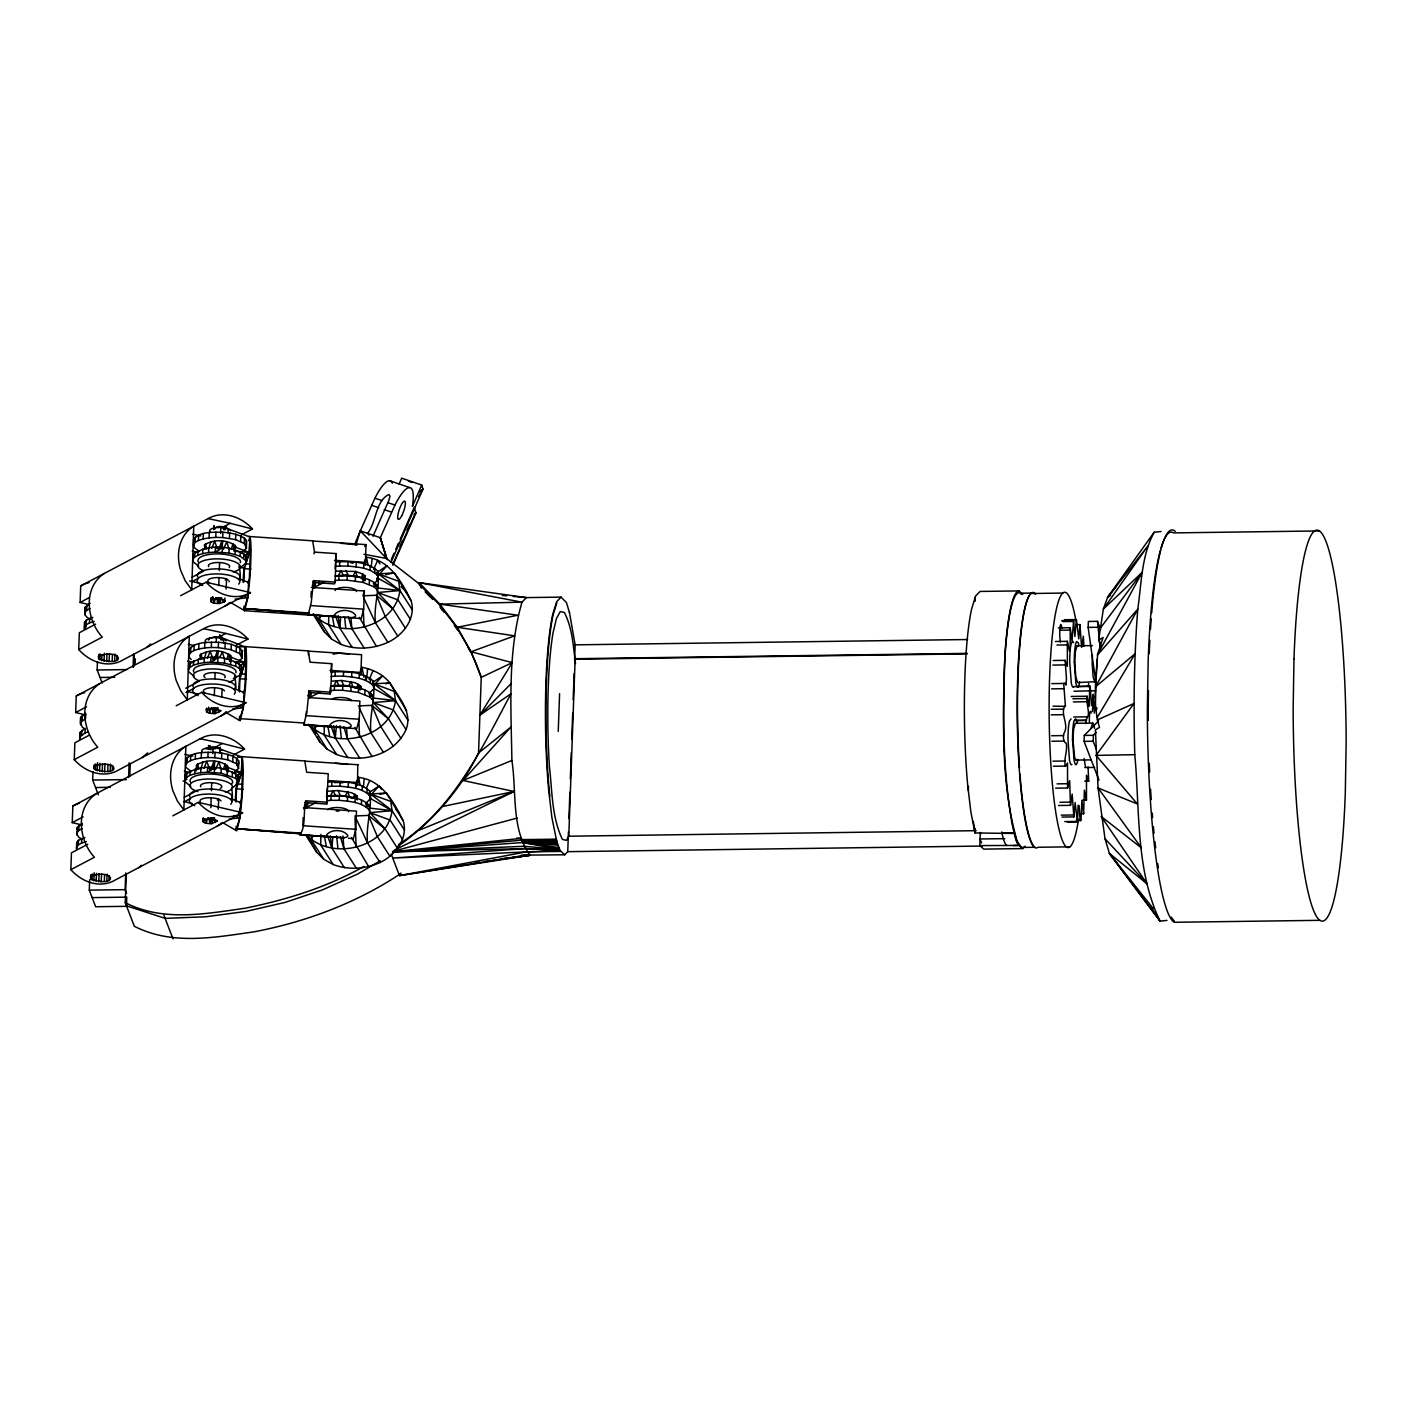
<?xml version="1.0" encoding="UTF-8"?>
<svg xmlns="http://www.w3.org/2000/svg" width="1417" height="1417" viewBox="0 0 1417 1417"><rect width="100%" height="100%" fill="white"/><g stroke="black" fill="none" stroke-linecap="round" stroke-linejoin="round"><path stroke-width="1.5" d="M213.825 525.565L213.772 529.675L214.321 526.221M1058.588 805.494L1070.508 805.334L1069.64 780.661L1067.586 787.994L1055.665 788.153M1166.988 920.395L1160.08 921.121L1109.44 853.477L1105.012 838.758L1098.086 787.994L1095.412 729.861L1099.503 727.382C1092.241 703.966 1096.244 678.477 1097.608 654.495L1103.081 637.473L1098.671 640.041L1101.027 646.187M327.929 782.078C341.94 781.476 358.749 781.086 369.731 791.093C372.618 808.275 365.568 825.473 367.534 842.938L380.022 862.492C395.325 855.319 408.397 838.545 403.278 820.974C393.837 802.075 381.952 780.058 358.607 777.384L355.968 782.91M335.794 561.929C349.804 561.327 366.613 560.955 377.613 570.945C380.482 588.126 373.45 605.325 375.416 622.789L387.886 642.344C403.207 635.17 416.279 618.397 411.16 600.826C401.702 581.944 389.834 559.91 366.489 557.235L364.718 560.919M320.897 834.418L320.738 845.01L333.208 864.565C348.334 870.251 365.391 869.135 380.022 862.492M324.263 726.478L324.139 734.945L336.626 754.499C361.459 763.993 394.705 755.013 406.024 729.578C413.002 711.901 398.177 696.827 389.834 682.87C382.944 674.244 372.706 669.373 362.026 667.318L360.255 671.02M328.726 616.395L328.602 624.862L341.09 644.416C356.216 650.102 373.256 648.986 387.886 642.344M196.148 770.901L196.414 765.198C205.022 759.122 220.361 759.335 228.066 766.686L227.34 771.875M227.8 772.407L227.871 768.103M1148.461 690.593L1148.213 703.275A196.166 26.462 89.2 0 0 1148.266 720.297M1083.881 646.241L1083.332 636.162L1081.791 646.772M1061.67 620.646L1073.59 620.487L1072.031 641.086L1070.242 627.731L1058.322 627.89M1076.282 821.063L1080.976 820.053L1081.88 800.357L1083.598 813.765L1079.63 813.819L1079.099 805.547L1078.124 805.299L1077.451 821.931L1067.515 822.055M233.663 772.655L238.587 768.421L236.409 763.71L227.712 759.778L214.888 757.688L215.03 752.356C205.359 752.533 192.482 751.134 185.786 759.53L185.786 767.235L191.419 771.716M237.064 662.607L241.988 658.356L239.827 653.644L231.13 649.73L218.289 647.64L218.448 642.291C208.76 642.486 195.9 641.086 189.205 649.464L189.205 657.187L191.189 659.525M241.528 552.506L246.452 548.273L244.291 543.561L235.594 539.629L222.752 537.557L222.912 532.207C213.223 532.402 200.364 531.003 193.668 539.381L193.668 547.104L199.283 551.567M373.362 583.645L376.904 581.183L376.993 578.171M76.731 842.477L76.589 849.35L76.731 842.477L78.449 840.316L84.914 837.482M80.078 736.167L79.99 739.249L80.131 732.376L85.162 728.356L85.002 732.943L79.972 736.964M241.563 772.495L236.373 775.931L241.563 772.495L242.059 757.121L220.326 749.115L219.724 750.425M240.943 674.758L244.769 662.447L245.46 647.073L220.344 637.154L214.622 636.8L209.415 638.447M244.326 555.889L249.427 552.347L249.923 536.972L228.208 528.966L228.066 532.969M383.422 752.427L370.953 732.872C368.898 715.426 376.09 698.156 373.149 681.028C362.15 671.038 345.341 671.41 331.33 672.012M85.799 715L75.668 712.538L76.252 695.995L203.676 628.67C218.608 620.185 237.206 626.969 247.993 639.049L235.257 645.78M176.204 705.772L201.675 692.311A42.634 34.486 62.1 0 0 245.991 702.69L118.585 769.998A42.634 34.486 62.1 0 1 74.251 759.636L74.871 742.809L89.36 735.14M82.399 825.048L72.249 822.604L72.852 806.043L200.258 738.735C215.189 730.251 233.805 737.035 244.574 749.097L233.663 754.871M88.244 604.421L80.131 602.455L80.716 585.912L208.14 518.587C223.071 510.102 241.669 516.886 252.456 528.966L241.528 534.723M172.785 815.838L198.274 802.359A42.634 34.486 62.1 0 0 242.59 812.738L115.167 880.063A42.634 34.486 62.1 0 1 70.85 869.684L71.452 852.857L87.765 844.249M180.667 595.689L206.138 582.228A42.634 34.486 62.1 0 0 250.455 592.589L123.049 659.915A42.634 34.486 62.1 0 1 78.732 649.553L79.334 632.726L95.63 624.1M80.486 722.564L80.663 717.321L85.693 713.3L85.516 718.543L80.486 722.564L82.257 727.098A25.612 8.732 2.1 0 0 85.605 729.17M82.221 839.271A25.612 8.732 2.1 0 1 78.856 837.199L77.103 834.914L77.28 827.422L82.31 823.401M84.613 622.329L84.471 629.201L84.613 622.329L86.331 620.185L92.796 617.334M90.103 619.123A25.612 8.732 2.1 0 1 86.738 617.05L84.985 614.783L85.162 607.273L90.192 603.252M81.672 734.821L81.832 730.233M82.186 720.421L82.381 715.178M76.571 847.065L78.289 844.904L78.449 840.316M77.085 832.647L78.803 830.504L78.98 825.279M84.453 626.916L86.154 624.773L86.331 620.185M84.967 612.516L86.685 610.355L86.862 605.13M78.289 844.904L81.601 843.044L81.761 838.457M86.154 624.773L89.484 622.895L89.643 618.308M98.34 794.831L92.672 780.058L92.973 771.698M127.282 906.313L95.647 906.738L89.289 890.142L89.661 879.709M102.13 682.941L97.153 669.993L97.454 661.65M128.593 777.472L129.124 762.877M126.556 893.401L125.121 889.663L125.723 872.961M133.092 667.425L133.535 654.902M400.976 873.102L397.592 875.653C354.02 903.94 304.637 922.237 253.714 931.89C213.861 937.54 171.9 945.493 134.332 926.275L125.263 902.664L126.272 874.448M129.779 776.534L130.258 763.32M133.729 666.61L134.19 653.591M126.786 897.138L126.467 905.817L165.116 918.358L205.678 916.781L245.867 911.432L284.994 902.434L322.421 889.911L357.527 874.076L380.27 860.739M135.164 663.245L135.323 658.905M194.288 676.352L188.674 671.871L188.656 664.821C202.33 653.698 227.836 655.132 241.439 666.008L241.475 673.057L239.863 675.307L233.362 678.336M190.888 786.417L185.255 781.936L185.237 774.886C198.929 763.745 224.435 765.18 238.038 776.055L238.056 783.123L233.132 787.356M198.752 566.269L193.137 561.787L193.119 554.738C206.793 543.597 232.299 545.049 245.903 555.907L245.938 562.974L241.014 567.207M185.255 781.936L185.432 777.26M193.668 547.104L193.668 539.381M188.479 669.497L190.091 667.248L190.268 662.571M189.01 654.813L190.622 652.546L190.817 647.215M185.078 779.563L186.69 777.295L186.849 772.619M185.592 764.861L187.203 762.612L187.398 757.263M192.942 559.414L194.554 557.164L194.731 552.488M193.474 544.713L195.085 542.463L195.28 537.132M190.091 667.248L193.403 665.264L193.58 660.588M190.622 652.546L193.934 650.562L194.129 645.231M186.69 777.295L190.002 775.329L190.161 770.653M187.203 762.612L190.516 760.628L190.71 755.296M194.554 557.164L197.866 555.181L198.043 550.505M195.085 542.463L198.398 540.479L198.593 535.148M193.403 665.264L198.185 663.687L198.345 659.011M193.934 650.562L198.717 649.004L198.911 643.655M190.002 775.329L194.784 773.753L194.944 769.077M190.516 760.628L195.298 759.051L195.493 753.72M197.866 555.181L202.649 553.604L202.826 548.928M198.398 540.479L203.18 538.921L203.375 533.571M198.185 663.687L204.101 662.642L204.278 657.966M198.717 649.004L204.633 647.941L204.827 642.61M194.784 773.753L200.7 772.69L200.86 768.014M195.298 759.051L201.232 758.006L201.427 752.657M202.649 553.604L208.582 552.559L208.742 547.865M203.18 538.921L209.096 537.858L209.291 532.526M204.633 647.941L211.292 647.48L211.487 642.149M201.232 758.006L207.892 757.528L208.086 752.197M209.096 537.858L215.774 537.397L215.951 532.048M214.622 659.773L214.693 657.577L212.78 658.639L210.938 657.488L210.779 662.164L204.101 662.642M211.222 769.821L211.292 767.642L209.379 768.687L207.537 767.553L207.36 772.23L200.7 772.69M219.086 549.69L219.157 547.493L217.244 548.538L215.402 547.405L215.242 552.081L208.582 552.559M214.304 695.712L214.587 687.706M214.906 678.637L215.136 672.632M216.234 641.635L216.376 637.615M210.814 807.779L211.186 797.753M211.434 790.704L211.718 782.68M212.763 753.685L212.975 747.68M218.767 585.628L219.05 577.622M219.298 570.555L219.6 562.549A10.663 3.631 2.1 0 0 208.618 566.587M220.627 533.554L220.839 527.531M217.014 657.275L217.226 651.253L214.516 659.153M213.524 769.325L213.825 761.319L211.115 769.218M221.477 547.175L221.69 541.17L219.67 547.086M223.603 643.052L223.744 639.049L222.434 639.953M220.184 753.118L220.326 749.115M241.475 673.057L239.296 668.346L235.647 666.203L224.488 663.085L224.648 658.409M225.02 648.401L225.214 643.052L218.448 642.291M238.056 783.123L235.877 778.394L221.087 773.151L221.247 768.475M221.601 758.449L221.796 753.118L215.03 752.356M245.938 562.974L245.743 560.601L240.111 556.119L228.952 553.002L229.129 548.326M229.483 538.318L229.678 532.969L222.912 532.207M230.599 664.414L230.776 659.737M231.13 649.73L231.325 644.381L225.214 643.052M227.198 774.479L227.358 769.803M227.712 759.778L227.907 754.446L221.796 753.118M235.063 554.33L235.24 549.654M235.594 539.629L235.789 534.298L229.678 532.969M235.647 666.203L235.824 661.526M236.178 651.519L236.373 646.17L231.325 644.381M232.246 776.268L232.406 771.592M232.778 761.567L232.955 756.235L227.907 754.446M240.111 556.119L240.288 551.443M240.642 541.418L240.837 536.087L235.789 534.298M239.296 668.346L239.455 663.67M239.827 653.644L240.004 648.313L236.373 646.17M235.877 778.394L236.054 773.717M236.409 763.71L236.604 758.361L232.955 756.235M243.759 558.263L243.919 553.586M244.291 543.561L244.468 538.23L240.837 536.087M239.455 691.939L239.934 678.761L245.938 659.613L244.911 688.201L243.352 693.161M236.444 785.372L236.55 782.255M236.037 802.004L236.515 788.808L242.52 769.679L241.492 798.267L239.934 803.209M243.919 581.856L244.397 568.66L250.402 549.53L249.374 578.118L247.816 583.078M241.28 670.684L241.439 666.008M241.811 655.982L241.988 650.651L240.004 648.313M241.988 658.356L241.988 650.651M237.861 780.732L238.038 776.055M238.393 766.048L238.587 760.699L236.604 758.361M245.743 560.601L245.903 555.907M246.275 545.899L246.452 540.568L244.468 538.23M238.587 768.421L238.587 760.699M246.452 548.273L246.452 540.568M306.409 711.617L306.267 715.656L359.245 719.251L359.9 701.061L309.136 697.625M308.445 655.061L308.587 651.112L361.565 654.707L360.928 672.473L330.019 670.383M303.149 817.627L302.866 825.721L355.844 829.317L356.482 811.126L303.521 807.531M311.031 597.478L311.244 591.42M309.437 698.174L310.978 692.417L310.819 696.898L319.675 692.417M306.037 808.221L307.578 802.465L307.418 806.964L316.257 802.483M313.901 588.073L315.442 582.334L315.282 586.815L324.139 582.334M318.79 584.353L318.896 581.36M225.994 712.485L240.181 720.792L243.281 707.792L245.176 690.362A37.32 3.277 -86.1 0 0 244.645 646.577L308.215 650.899L310.04 662.2L331.667 663.67L331.72 668.293L330.657 692.187L309.048 690.717L308.481 692.506L330.108 693.976L330.338 687.387M330.887 671.995L331.667 663.67M305.062 802.571L326.689 804.041L327.238 788.649M335.12 568.5L336.13 553.586L314.503 552.116L313.972 553.834M330.409 690.628L334.323 690.256L334.483 685.775C347.289 686.111 362.911 685.633 372.706 695.269L373.433 698.085L395.467 700.618L407.954 720.173M331.171 676.511L335.103 676.139L335.262 671.658M327.008 800.676L330.923 800.322L331.082 795.823C343.888 796.159 359.511 795.699 369.306 805.334L370.014 808.151L392.048 810.683L404.536 830.238M334.873 580.545L338.787 580.173L338.946 575.692C351.753 576.01 367.375 575.55 377.17 585.186L377.896 588.002L399.931 590.535L412.418 610.089M327.77 786.559L331.684 786.205L331.844 781.706M335.634 566.41L339.566 566.056L339.726 561.557M401.029 738.487L388.541 718.933L373.273 702.584L372.512 699.715L369.642 696.951L358.43 692.452L342.631 690.274L342.808 685.775M310.358 725.362C335.315 751.045 390.685 738.151 395.467 700.618L373.893 688.52L373.185 685.651C365.621 677.804 353.63 677.237 343.41 676.157L343.569 671.676M397.628 848.535L385.141 828.98L369.855 812.632L369.111 809.78C361.477 801.951 349.485 801.384 339.23 800.322L339.389 795.84M405.492 628.386L393.005 608.832L377.737 592.501L376.975 589.631L374.106 586.868L362.894 582.369L347.094 580.173L347.271 575.692M306.94 835.41C331.897 861.111 387.266 848.216 392.048 810.683L370.492 798.568L369.766 795.716C362.203 787.87 350.212 787.303 340.009 786.222L340.169 781.723M313.387 613.844C337.76 641.37 395.006 628.811 399.931 590.535L378.357 578.419L377.648 575.568C370.085 567.721 358.094 567.154 347.874 566.074L348.033 561.593M350.867 691.018L351.026 686.519M351.629 676.919L351.788 672.437M347.448 801.066L347.608 796.584M355.33 580.935L355.49 576.436M348.21 786.984L348.369 782.485M356.092 566.835L356.252 562.336M358.43 692.452L358.59 687.953M359.174 678.371L359.351 673.872M355.029 802.5L355.189 798.019M362.894 582.369L363.053 577.87M355.773 788.419L355.933 783.938M363.638 568.288L363.815 563.789M360.467 689.424L360.573 686.218L360.644 689.831M357.049 799.471L357.173 796.265L357.243 799.897M356.34 786.276L357.509 782.538L357.775 764.542M343.127 617.174L361.193 618.609L363.708 609.168L364.364 590.978L311.386 587.382M364.86 580.935L365.037 576.117L365.108 579.748M364.683 546.448L366.029 544.624L365.391 562.39L334.483 560.3M364.842 694.472L365.001 689.99M365.568 680.408L365.728 675.909M361.424 804.537L361.583 800.038M369.306 584.389L369.465 579.907M362.15 790.456L362.309 785.974M370.032 570.325L370.191 565.826M370.333 682.888L370.51 678.406M366.932 792.953L367.092 788.454M374.796 572.805L374.974 568.306M371.272 696.066L369.802 692.47L369.642 696.951L372.706 695.269L372.512 699.715M367.871 806.114L366.401 802.518L366.224 807.017L369.306 805.334L369.111 809.78M375.735 585.983L374.265 582.387L374.106 586.868L377.17 585.186L376.975 589.631M373.185 685.651L373.344 681.17L372.317 684.872M369.766 795.716L369.926 791.217L368.898 794.937M377.648 575.568L377.808 571.086L376.78 574.788M370.546 793.927L370.492 798.568L365.48 803.793M378.428 573.779L376.904 581.183M397.043 846.941C431.353 822.834 459.994 790.668 478.539 752.976L481.249 677.344L476.519 664.449L470.834 651.785L456.664 627.288L438.845 604.138L417.625 582.635L386.575 558.493L360.308 530.826L374.938 498.182A41.695 10.096 -70.9 0 1 392.314 483.144M558.245 731.455L559.591 693.639M521.314 855.159L564.728 854.788L567.739 851.67L568.447 831.868M568.925 818.672L569.864 792.262M570.342 779.067L571.281 752.657M571.76 739.461L572.698 713.052M573.177 699.856L574.133 673.447M574.593 660.251L575.143 644.841L569.404 612.25M575.497 663.51C573.23 646.311 572.468 628.138 564.356 612.463L560.3 611.577L556.456 618.485L553.073 632.726A114.972 15.516 89.2 0 0 549.442 766.792C552.258 791.058 551.656 816.989 562.425 839.449L566.481 840.334L568.784 836.207L575.125 659.206L967.156 653.875M968.342 790.651L968.502 786.346M975.126 601.269L975.268 597.088M1014.306 833.462L974.985 832.948L975.144 828.378M1024.969 846.162L1022.631 848.588L983.664 849.102L979.82 845.595L980.281 832.47L980.883 833.763M1053.008 706.162L1065.407 706.357L1063.706 683.455L1064.858 683.047L1066.009 685.12L1066.452 678.406L1065.123 660.34L1053.203 660.499M1098.937 780.076L1084.076 741.357L1084.288 735.423L1098.582 720.899M1096.067 683.756L1088.15 627.394L1088.362 621.461L1097.484 621.337L1100.602 629.485M1096.315 749.38L1093.18 741.233L1093.393 735.299L1096.262 732.394M1100.301 648.951L1097.484 621.337M1095.394 702.177L1096.085 682.941M1096.244 678.672L1096.935 659.454M80.503 724.831L80.663 717.321M84.985 614.783L85.162 607.273M77.103 834.914L77.227 831.442M94.213 768.864L93.876 766.19C118.886 757.812 122.004 778.73 94.213 768.864L94.372 764.454M90.794 878.93L90.458 876.255C115.468 867.859 118.585 888.778 90.794 878.93L90.954 874.502M98.676 658.781L98.34 656.106C123.35 647.728 126.467 668.647 98.676 658.781L98.836 654.371M95.435 770.104L95.647 763.958M99.898 660.021L100.111 653.875M92.016 880.17L92.247 874.006M97.259 770.866L97.56 762.665M101.723 660.783L101.953 654.636M93.859 880.931L94.16 872.73M99.58 771.45L99.881 763.249M104.043 661.367L104.344 653.166M96.161 881.516L96.48 873.315M102.219 771.84L102.52 763.639M106.682 661.739L106.983 653.556M98.8 881.888L99.101 873.687M107.745 771.255L107.975 764.719M104.327 881.303L104.575 874.767M112.209 661.154L112.439 654.636M110.243 770.529L110.491 764.1M114.706 660.446L114.954 654.016M106.842 880.577L107.072 874.147M112.35 769.75L112.51 765.499M116.814 659.667L116.973 655.416M108.932 879.815L109.091 875.564M215.26 707.933L215.047 713.548C212.426 713.406 205.43 713.867 206.156 709.846L213.382 708.482L220.698 710.572M219.724 597.85L219.511 603.465C216.89 603.323 209.893 603.784 210.619 599.763L217.846 598.399L225.161 600.489M211.859 817.981L211.647 823.614C209.025 823.472 202.011 823.932 202.737 819.912L209.982 818.548L217.279 820.638M569.528 612.746L566.463 602.632L561.097 597.124L526.398 597.602L521.952 602.172C507.357 653.379 511.094 707.809 511.891 760.468C516.744 791.412 510.97 828.803 530.029 855.266L399.47 875.617L391.198 854.044M220.078 597.815L219.511 603.465L218.555 597.85M215.614 707.898L215.047 713.548L214.073 707.951M223.992 529.905L224.152 526.345M219.6 638.217L219.759 634.657M212.196 817.963L211.647 823.614L210.672 817.999M218.147 597.868L217.881 603.5L216.659 597.744M213.684 707.951L213.418 713.583L212.196 707.827M210.265 818.016L210.017 823.649L208.795 817.875M239.863 665.972L244.964 662.43L245.46 647.073L244.309 650.74M242.059 757.121L237.737 756.802L242.059 757.121L241.351 772.495L237.525 784.823M1067.586 787.994L1067.497 762.948L1065.832 766.136L1053.362 766.243M109.038 661.863L109.481 653.68M104.575 771.946L105.017 763.763M101.156 882.012L101.599 873.828M244.043 606.193L243.813 610.231L247.745 597.691L249.64 580.279A37.32 3.277 -86.1 0 0 249.109 536.494L312.679 540.816L314.503 552.116M239.579 716.276L239.349 720.314L243.281 707.792L244.149 692.612L234.301 688.68M236.178 826.324L235.948 830.362L239.88 817.839L241.776 800.428A37.32 3.277 -86.1 0 0 241.227 756.643L304.797 760.947L306.639 772.265L328.248 773.717L326.689 804.041M226.047 589.065L226.631 578.986L227.995 579.872M221.707 697.129L222.168 689.069L223.532 689.973A10.663 3.631 2.1 0 1 224.453 690.894M218.183 809.213L218.749 799.135L220.113 800.02A10.663 3.631 2.1 0 1 221.034 800.942M222.186 552.24L222.469 547.564L215.242 552.081L228.952 553.002M217.722 662.324L218.005 657.665L210.779 662.164L224.488 663.085M214.321 772.389L214.587 767.713L207.36 772.23L221.087 773.151M364.86 579.181L365.037 576.117M360.379 689.264L360.573 686.218M356.978 799.312L357.173 796.265M209.397 749.522L209.627 745.785M1064.468 619.725L1076.389 619.566L1074.883 636.463L1073.59 620.487M336.13 553.586L335.12 582.104L313.511 580.633L311.315 602.012L308.215 615.013L244.645 610.709L230.457 602.402M309.048 690.717L306.851 712.096L303.752 725.097L356.73 728.692L359.245 719.251M1085.44 766.916L1084.129 758.467M1084.731 781.21L1088.699 781.157L1088.043 766.916M340.682 617.564L339.761 627.961L352.248 647.516M336.414 725.557L335.298 738.044L347.785 757.599M332.818 837.695L331.897 848.11L344.366 867.665M210.92 599.48L211.062 598.009M206.457 709.563L206.599 708.11L206.882 712.131L207.644 708.606M203.056 819.611L203.18 818.158L203.481 819.221M1065.283 766.083C1063.547 758.325 1067.869 750.957 1066.222 743.234C1064.114 743.093 1062.343 737.265 1063.99 733.262C1069.481 724.335 1059.81 714.398 1064.929 706.003M371.272 566.853L372.069 558.794M366.613 678.973L367.605 668.877M363.407 787.002L364.187 778.925M1098.671 640.041L1103.365 609.062L1107.616 597.283L1154.164 532.225L1161.054 531.499M1073.679 717.002L1087.565 716.825C1090.204 713.743 1085.812 702.106 1087.034 696.243L1071.146 696.456M1154.164 532.225C1141.447 555.694 1141.517 583.326 1137.798 609.133C1133.972 657.541 1133.441 706.144 1134.769 754.676C1139.976 809.727 1135.424 870.321 1160.08 921.121L1109.44 853.477L1146.867 883.606L1101.133 816.422L1141.429 847.915L1098.086 787.994L1137.302 803.935L1096.049 755.403L1133.99 703.47L1097.165 719.995M1070.172 647.852L1070.242 627.731M1088.238 686.802L1088.628 683.561M1075.999 624.649L1079.967 624.596L1078.78 638.925L1076.389 619.566M1061.971 817.06L1073.873 816.9L1075.131 802.571L1077.451 821.931M204.987 547.883L204.296 545.049C212.887 538.974 228.226 539.186 235.948 546.537L234.496 549.282M230.741 661.828L231.485 656.638C223.762 649.269 208.423 649.057 199.832 655.132L200.523 657.966M221.424 597.655L219.83 603.394L224.417 601.818L224.949 598.045M219.706 750.904L220.22 747.184M204.739 549.389L205.554 543.721L206.687 549.07M200.275 659.49L201.09 653.822L202.224 659.153M196.874 769.537L197.671 763.869L198.823 769.201M341.09 644.416L331.596 639.12L319.126 619.548L319.693 615.58M336.626 754.499L327.132 749.203L314.663 729.649L315.229 725.663M333.208 864.565L323.731 859.251L311.244 839.696L311.811 835.711M1076.052 720.58L1085.989 720.456L1087.565 716.825M365.303 565.241L366.489 557.235L368.013 565.117M360.839 675.324L362.026 667.318L363.921 677.184M357.421 785.39L358.607 777.384L360.131 785.266M1065.123 660.34L1067.355 666.327L1067.355 641.316L1055.435 641.494M1082.499 800.215L1086.467 800.162L1086.485 775.17L1088.699 781.157M221.938 547.21L222.841 541.223M217.474 657.293L218.377 651.306M213.754 769.342L214.959 761.372M1091.001 728.604L1092.684 723.077A18.386 2.48 89.2 0 1 1094.509 728.32M355.844 829.317L353.311 838.758L348.493 838.209M212.497 596.77L211.346 602.048L211.133 597.903M204.243 818.672L203.481 822.179L203.269 818.052L203.357 819.327M1096.953 707.951L1096.173 710.785L1094.083 701.645L1094.314 713.105M1070.508 805.334L1072.173 794.105L1073.873 816.9M244.645 610.709L247.745 597.691L248.613 582.529L238.765 578.597M222.593 822.551L236.763 830.858L239.88 817.839L240.748 802.66L230.882 798.745M299.518 834.684C306.054 828.963 303.256 809.939 305.629 800.782L327.256 802.252M225.285 529.799L226.206 526.221M220.822 639.899L221.743 636.304M1083.598 813.765L1084.395 790.155L1086.467 800.162M216.96 707.738L215.366 713.495L220.946 710.927M213.56 817.786L211.948 823.543L217.527 820.992M214.109 603.057L215.721 597.62M209.645 713.141L211.257 707.721M207.838 817.768L206.227 823.188L205.554 819.15M365.108 579.057L364.824 575.656L362.77 574.027L355.561 571.476L336.396 571.051M360.644 689.14L360.361 685.739L355.153 682.693L341.444 680.479L331.932 681.152M357.226 799.188L356.942 795.805L351.735 792.758L338.025 790.527L328.514 791.2M564.728 854.788L560.158 850.59L557.023 842.407L522.359 841.787L556.704 841.043L522.023 840.972L521.084 838.368L392.598 851.794L521.704 840.139L556.403 839.679L551.904 817.574L548.769 791.005A128.841 17.376 89.2 0 1 552.648 614.748L556.651 601.711L561.097 597.124M549.885 796.319L549.247 791.005A128.841 17.376 89.2 0 1 553.144 614.748L556.81 602.774M355.933 544.943L360.308 530.826L380.323 537.716L387.16 559.644M248.772 540.656L249.923 536.972L249.233 552.364L246.983 559.75M313.511 580.633L312.944 582.422L334.571 583.893L335.12 582.104M330.108 693.976L330.657 692.187M363.195 594.715L364.364 590.978M246.469 561.38L245.407 564.674M238.481 814.013L240.447 807.761M208.6 548.999L210.885 541.737M204.137 659.082L206.421 651.82M200.718 769.13L203.021 761.885M1069.516 651.112L1067.355 641.316M231.237 549.123L233.132 543.809L234.177 551.355M226.773 659.206L228.668 653.892L229.713 661.456M223.355 769.272L225.268 763.94L226.047 769.608M220.45 750.302L219.688 748.282L215.118 746.901L209.397 747.078L205.784 748.885M211.877 548.237L214.587 541.205L216.819 547.104M207.413 658.32L210.123 651.289L213.099 659.153M204.013 768.386L206.723 761.354L209.698 769.218M354.764 544.234L360.308 530.826M362.451 578.933L361.158 578.171L362.77 574.027L363.62 579.659M353.418 687.068L356.446 688.166L358.306 684.128L359.156 689.742L358.147 688.928M399.169 483.994L401.702 478.184L421.717 485.057L422.957 489.095L390.915 562.584M363.939 554.224L386.575 558.493L380.323 537.716L394.953 505.054A41.695 10.096 -70.9 0 1 412.418 506.4L421.717 485.057M372.99 536.246L388.825 500.484L389.994 496.092L388.931 494.533C375.452 500.573 376.267 523.015 367.517 533.306L369.075 535.165M391.358 559.254L394.015 553.25M395.786 549.247L398.425 543.242M400.196 539.239L414.313 507.215L415.836 513.184L392.881 565.241M399.895 546.36L402.552 540.355M406.962 530.33L409.602 524.325M392.863 564.214L415.801 512.157M373.557 569.563L377.648 560.335L379.915 563.895M369.093 679.646L373.185 670.418M366.507 787.87L369.766 780.484M319.126 619.548L320.915 615.509M314.663 729.649L316.452 725.61M311.244 839.696L313.051 835.658M300.581 834.666L343.835 837.73A10.805 2.32 2.8 0 0 347.696 836.349L347.626 835.162C342.967 829.228 331.348 829.016 326.601 834.826A10.805 2.32 2.8 0 0 328.85 836.721L329.506 836.88M223.337 549.353L226.809 541.79L228.916 549.052M219.741 657.541L222.345 651.873L224.453 659.135M215.473 769.502L218.944 761.921L221.034 769.183M338.504 575.585L340.966 570.502L343.251 575.249M332.676 685.846L334.04 685.598L336.502 680.585L338.787 685.332L342.861 685.385M329.275 795.893L330.639 795.663L333.084 790.651L335.386 795.398L339.442 795.451M213.524 529.037C216.96 525.317 224.347 526.044 228.314 528.807L228.58 529.497M308.428 614.571L340.611 617.174M225.409 600.843L224.417 601.818M1097.608 654.495L1142.12 572.415L1103.365 609.062L1147.699 546.183L1107.616 597.283L1110.68 595.317M398.673 844.426C453.245 809.249 481.479 749.044 510.952 693.781L479.885 715.16L512.245 662.642L471.082 651.767L457.23 627.27L439.837 604.138L419.095 582.617L526.398 597.602L513.255 596.433M240.288 562.62L240.483 562.283A21.326 7.262 2.1 0 0 223.195 554.189A21.326 7.262 2.1 0 0 198.982 558.28L197.937 560.105A21.326 7.262 2.1 0 0 198.345 562.018M238.906 579.092L239.951 577.268A21.326 7.262 2.1 0 0 222.646 569.156A21.326 7.262 2.1 0 0 198.433 573.247L197.406 575.089A21.326 7.262 2.1 0 0 197.813 576.985M238.729 584.141L239.774 582.316A21.326 7.262 2.1 0 0 222.469 574.204A21.326 7.262 2.1 0 0 198.256 578.313L197.211 580.138A21.326 7.262 2.1 0 0 202.596 585.558M235.824 672.721L236.019 672.367A21.326 7.262 2.1 0 0 218.732 664.272A21.326 7.262 2.1 0 0 194.519 668.363L193.474 670.188A21.326 7.262 2.1 0 0 193.881 672.101M234.443 689.176L235.488 687.351A21.326 7.262 2.1 0 0 218.183 679.239A21.326 7.262 2.1 0 0 193.97 683.348L192.942 685.173A21.326 7.262 2.1 0 0 193.35 687.086M234.266 694.241L235.311 692.399A21.326 7.262 2.1 0 0 218.005 684.305A21.326 7.262 2.1 0 0 193.792 688.396L192.747 690.221A21.326 7.262 2.1 0 0 198.132 695.658M231.573 784.256L232.618 782.432A21.326 7.262 2.1 0 0 215.313 774.32A21.326 7.262 2.1 0 0 191.1 778.429L190.055 780.253A21.326 7.262 2.1 0 0 190.48 782.166M353.046 575.904L355.561 571.476L357.421 576.843M231.874 797.753L232.069 797.399A21.326 7.262 2.1 0 0 214.782 789.304A21.326 7.262 2.1 0 0 190.569 793.396L189.524 795.22A21.326 7.262 2.1 0 0 189.931 797.133M230.847 804.289L231.892 802.465A21.326 7.262 2.1 0 0 214.605 794.352A21.326 7.262 2.1 0 0 190.392 798.462L189.347 800.286A21.326 7.262 2.1 0 0 194.714 805.706M348.582 685.987L351.097 681.559L352.957 686.944M345.181 796.053L347.679 791.625L349.538 796.992M418.476 496.694L422.957 489.095L419.698 491.805M1097.077 717.728L1135.017 653.839L1095.571 686.767L1137.798 609.133L1097.413 655.061M312.271 585.611L314.645 581.98M307.808 695.694L310.181 692.081M304.389 805.759L306.78 802.128M240.022 670.631L241.634 668.381M237.17 765.339L238.782 763.09M1099.787 628.882L1142.12 572.415M1107.616 597.283L1115.834 587.169M415.836 513.184L414.03 514.318M312.803 587.134L315.389 584.105M303.628 808.77L308.817 802.748M394.351 850.094L514.07 791.483L463.005 780.484L510.828 727.151L478.539 752.976M378.481 575.072L387.142 565.631L377.028 572.433M374.017 685.173L382.679 675.732L372.565 682.516M372.051 793.644L379.26 785.78L381.527 789.34M1092.277 645.603L1077.133 645.798L1075.45 651.324A18.474 2.497 89.2 0 0 1074.918 664.396L1075.84 677.344L1077.664 682.587L1095.607 681.666M1092.684 723.077L1075.379 723.308L1073.696 728.834A18.474 2.497 89.2 0 0 1073.165 741.888L1074.635 757.723L1075.91 760.097L1076.548 759.406M230.032 659.366L231.29 658.055M479.885 715.16L511.395 683.348M104.273 573.46C82.771 587.612 86.366 619.991 102.29 637.101L78.732 649.553M99.81 683.543C78.307 697.713 81.903 730.074 97.808 747.184L74.251 759.636M146.606 647.463L150.769 643.973M96.409 793.609C74.888 807.761 78.484 840.139 94.408 857.25L70.85 869.684M142.143 757.564L147.705 752.888M138.724 867.611L141.505 865.291M368.898 693.728L373.893 688.52L373.964 683.862L389.834 682.87L406.697 710.909M244.255 555.783L249.427 552.347M239.792 665.866L244.964 662.43L231.361 657.47M369.146 792.564L379.26 785.78M225.268 579.978L226.561 579.075A10.663 3.631 2.1 0 0 212.461 578.047A10.663 3.631 2.1 0 0 208.99 582.582M217.386 800.127L218.537 799.188A10.663 3.631 2.1 0 0 205.784 797.984A10.663 3.631 2.1 0 0 200.204 801.792M363.903 866.478C326.99 887.29 286.057 900.008 244.645 908.297C204.81 913.93 162.849 921.9 125.263 902.664M86.685 610.355L89.997 608.495M78.803 830.504L82.115 828.626M80.131 602.455L89.182 597.673M223.62 526.858L230.28 523.334L252.456 528.966M192.163 577.197L203.623 571.122M192.251 581.537L197.99 578.508M75.668 712.538L86.526 706.8M219.157 636.942L225.817 633.434L247.993 639.049M185.786 688.29L199.159 681.223M185.875 692.63L193.527 688.591M72.249 822.604L83.125 816.847M215.756 746.989L222.398 743.482L244.574 749.097M183.076 781.228L186.92 779.208M184.281 797.328L195.759 791.271M184.387 801.685L190.108 798.657M512.245 662.642L481.249 677.344L471.082 651.767L514.637 635.843L457.23 627.27L458.736 631.203M463.005 780.484L511.891 760.468M418.564 830.415L514.07 791.483L442.901 806.432M333.066 654.176L338.645 653.148L349.237 653.857M1073.856 686.643L1090.169 686.289L1091.515 705.666L1093.233 694.241L1093.57 696.402L1092.418 711.547M1013.545 829.565L1016.467 840.246L1021.285 847.348M89.484 622.895L94.195 621.425M85.002 732.943L88.137 731.969M81.601 843.044L86.313 841.574M981.538 845.719L979.926 845.701M1071.075 718.862L1069.516 720.863A22.938 3.1 89.2 0 0 1067.975 739.692L1069.552 760.522A22.938 3.1 89.2 0 0 1071.907 764.418M392.527 851.458L517.205 818.052M335.563 576.028L345.73 575.196L359.44 577.41L357.881 576.985M331.1 686.111L346.244 685.615L356.446 688.166M385.672 574.717L394.298 572.787L411.16 600.826M385.53 683.826L389.834 682.87M379.951 794.37L386.434 792.918L403.278 820.974M457.23 627.27L517.949 615.226L439.837 604.138L442.104 610.036M522.023 840.972L556.562 840.352L521.598 839.643L556.296 839.165L557.023 842.407L522.66 842.548L392.615 851.865L525.034 848.57L560.158 850.59L526.345 851.883L399.47 875.617L529.303 854.61M337.14 575.745L347.324 575.302M327.681 796.177L326.353 796.407L342.843 795.681L353.435 798.409M475.262 862.882L479.655 862.262M484.029 861.66L530.029 855.266L521.226 855.992M501.848 858.684L508.349 857.887M512.688 857.374L530.029 855.266M235.08 599.178L247.745 597.691L243.813 596.132M232.742 709.014L243.281 707.792L239.349 706.215M229.324 819.079L239.88 817.839L233.964 815.483M335.032 576.046L338.946 575.692M330.568 686.129L334.483 685.775M327.168 796.195L331.082 795.823M340.753 543.26L357.19 544.872M394.298 572.787L378.516 573.938L398.673 581.271L399.931 590.535L377.737 592.501L398 599.94L410.487 619.495M395.467 700.618L373.964 683.862L394.209 691.354L395.467 700.618L373.273 702.584L393.536 710.023L406.024 729.578M386.434 792.918L370.652 794.087L390.791 801.42L392.048 810.683L369.855 812.632L390.136 820.071L402.605 839.626M334.04 685.598L338.858 685.279M330.639 795.663L335.457 795.344M561.043 851.404L526.345 851.883L392.757 858.1L525.034 848.57L559.343 849.279L522.66 842.548L557.395 843.788M362.787 595.848L376.302 595.246L393.005 608.832M358.324 705.932L371.839 705.347L388.541 718.933M385.141 828.98L368.42 815.395L354.923 815.997L367.534 842.938M392.615 851.918L524.131 846.268L559.343 849.279M439.837 604.138L521.952 602.172L419.095 582.617L421.239 588.214M335.244 763.196L347.856 764.418M1096.049 755.403L1134.769 754.676M1319.369 530.932L1173.542 532.898A195.457 26.374 89.2 0 0 1161.09 547.865M1019.496 767.961A127.619 17.217 89.2 0 1 1034.64 593.032L1020.559 593.209L1021.214 594.272L1022.737 594.325L1019 590.924L980.033 591.438L975.604 596.026L971.601 609.062A128.841 17.376 89.2 0 0 967.705 785.319L970.858 811.888L974.985 832.948M1030.991 593.51L1062.892 593.068M1062.927 621.585L1072.846 621.461M1088.15 627.394L1097.272 627.27M1059.668 630.228L1069.587 630.087M575.143 644.841L967.634 639.528M1056.905 645.054L1066.824 644.912M575.072 658.692L967.102 653.379M97.153 669.993L126.68 669.603M100.022 677.468L114.795 677.273M1052.831 665.069L1064.752 664.91M1051.786 683.614L1063.706 683.455M1078.266 686.448L1090.169 686.289M1051.591 688.857L1063.512 688.697M1073.944 691.23L1095.66 690.752M1072.864 698.794L1086.768 698.616M1073.378 701.911L1087.264 701.716M1051.255 709.279L1063.175 709.12M1051.272 714.841L1063.193 714.682M1074.688 720.403L1086.609 720.243M1051.662 735.742L1063.582 735.582M1084.288 735.423L1093.393 735.299M1051.875 741.233L1063.795 741.073M1084.076 741.357L1093.18 741.233M1075.91 760.097L1091.055 759.884M1052.99 761.177L1064.911 761.018M92.672 780.058L126.414 779.598M1084.855 767.536L1094.615 767.412M95.541 787.533L110.296 787.321M1057.1 783.867L1067.036 783.725M1059.916 802.27L1069.853 802.128M1061.227 815.147L1073.147 814.988M1077.009 820.106L1080.976 820.053M1064.787 821.594L1076.69 821.435M568.784 836.207L976.224 830.681M1001.748 831.938L1001.978 833.125L1014.2 832.966L1014.926 836.189A69.274 9.352 89.2 0 0 1018.061 844.373L1022.631 848.588M1004.742 838.651L980.05 838.988L981.574 842.973M979.82 845.595L1019.691 845.435M1013.208 845.524L1017.53 845.471M567.739 851.67L982.282 846.055M1020.948 847.472L1035.012 847.277A127.619 17.217 89.2 0 1 1019.939 774.054M1069.959 846.835L1038.059 847.26A127.619 17.217 89.2 0 1 1017.264 717.356A127.619 17.217 89.2 0 1 1035.508 594.29M89.289 890.142L125.121 889.663M92.158 897.616L125.883 897.156M1319.936 920.324L1174.126 922.29A195.457 26.374 89.2 0 1 1147.345 710.537L1148.16 660.729A195.457 26.374 89.2 0 1 1160.346 550.451M338.787 580.173L347.094 580.173M334.323 690.256L342.631 690.274M330.923 800.322L339.23 800.322M339.566 566.056L347.874 566.074M335.103 676.139L343.41 676.157M331.684 786.205L340.009 786.222M215.774 537.397L222.752 537.557M211.292 647.48L218.289 647.64M207.892 757.528L214.888 757.688M340.753 617.174L351.699 617.599A10.805 2.32 2.8 0 0 355.561 616.2L355.508 615.013C350.796 609.062 339.124 608.867 334.377 614.765A10.805 2.32 2.8 0 0 336.715 616.572L338.061 616.909M313.051 541.028L366.029 544.624M245.903 563.86L250.278 564.143M244.397 568.66L250.968 569.12M310.73 605.573L363.708 609.168M308.871 613.65L245.619 608.655L309.189 612.976M307.808 614.783L338.698 616.873M241.439 673.943L245.814 674.244M239.934 678.761L246.505 679.204M241.156 718.738L304.726 723.06M305.169 761.177L358.147 764.773M328.815 780.59L357.509 782.538M238.021 783.991L242.413 784.292M236.515 788.808L243.086 789.251M300.989 833.798L237.737 828.803L301.307 833.107M299.926 834.914L344.083 837.908M244.769 662.447L233.964 661.668M234.673 772.035L241.351 772.495L227.96 767.518M236.391 551.426L249.233 552.364L235.824 547.369M557.767 845.17L522.66 842.548L558.546 847.472M245.619 608.655L308.888 613.614M308.463 614.482L337.388 616.749M332.924 726.832L303.982 724.601L347.236 727.683A10.805 2.32 2.8 0 0 351.097 726.283L351.044 725.097C346.333 719.145 334.66 718.95 329.913 724.849A10.805 2.32 2.8 0 0 332.251 726.655L333.597 726.992M516.727 838.032L521.084 838.368M237.737 828.803L301.006 833.763M300.546 834.719L330.179 837.057M239.136 646.559L243.352 646.896M502.291 595.441L506.684 595.831M349.149 575.426L352.461 575.816M344.685 685.509L347.997 685.899M341.284 795.575L344.597 795.964M239.136 567.261L245.212 568.43M222.168 689.211L221.955 689.14A10.663 3.631 2.1 0 0 207.998 688.131A10.663 3.631 2.1 0 0 204.526 692.665M250.455 592.589L206.138 582.228M245.991 702.69L201.675 692.311M242.59 812.738L198.274 802.359M208.14 518.587L230.28 523.334M192.712 534.209L200.771 535.945M203.676 628.67L225.817 633.434M188.248 644.292L194.288 645.585M200.258 738.735L222.398 743.482M184.848 754.358L192.889 756.076M353.736 576.01L357.102 576.772M349.273 686.111L352.638 686.855M345.854 796.159L349.237 796.903M189.701 580.881L202.365 583.946M187.345 691.478L197.902 694.029M183.944 801.544L192.375 803.581M192.198 551.054L196.255 552.028M187.735 661.137L193.828 662.607M184.334 771.185L188.39 772.176M408.344 481.195L412.064 482.471M384.255 509.642L391.482 512.104M389.64 480.7L409.655 487.59M374.938 498.182L382.112 500.644M387.815 502.61L394.953 505.054M371.467 505.231L378.693 507.729M349.999 797.116L353.028 798.214L354.905 794.175L355.472 797.93M361.317 578.26L362.61 578.845M378.516 573.938L399.931 590.535M370.652 794.087L392.048 810.683M1094.969 682.356L1093.145 677.096L1092.224 664.148A18.474 2.497 89.2 0 1 1092.418 654.937M425.135 591.81L432.77 599.462M1006.566 845.24L1005.857 844.55A69.274 9.352 89.2 0 1 1002.705 836.349L1001.978 833.125M401.046 586.62L406.785 592.341M313.086 614.199L324.422 631.964L331.596 639.12M396.051 809.621L398.921 812.472M308.623 724.282L319.959 742.065L327.132 749.203M306.338 836.119L316.558 852.113L323.731 859.251M1105.012 838.758L1146.867 883.606M440.049 607.291L444.052 612.179M1109.44 853.477L1153.225 908.563M76.748 844.727L77.563 845.79M85.976 626.332L84.613 624.578L85.87 627.324M454.237 625.393L457.868 630.423M1150.639 906.384L1160.08 921.121M397.787 636.198L385.3 616.625L376.302 595.246M359.387 617.369L376.479 646.453M348.352 616.696L351.841 628.652L364.311 648.207M314.397 614.588L324.422 631.964M393.324 746.281L380.836 726.726L371.839 705.347M354.923 727.47L372.016 756.536M343.888 726.779L347.378 738.735L359.847 758.29M309.933 724.689L315.601 733.563M389.923 856.329L377.436 836.774L368.42 815.395M351.522 837.518L368.597 866.584M340.47 836.827L343.959 848.801L356.446 868.355M308.782 838.297L312.201 843.629M1073.625 642.698L1072.828 641.352L1071.27 643.353A22.938 3.1 89.2 0 0 1069.729 662.182L1071.305 683.012A22.938 3.1 89.2 0 0 1073.661 686.908M468.265 647.835L470.161 651.377M317.355 736.964L319.959 742.065M313.068 845.329L316.558 852.113M363.691 597.779L375.416 622.789M359.227 707.862L370.953 732.872M345.907 570.396L348.228 575.355M341.444 680.479L343.746 685.456M338.025 790.527L340.346 795.504M1079.967 624.596L1081.578 647.215M163.911 915.223L172.963 938.816M335.457 615.722L339.761 627.961L338.167 615.598M330.993 725.805L335.298 738.044L333.704 725.681M327.593 835.853L331.897 848.11L330.285 835.747M1018.061 844.373C999.888 783.69 1003.325 718.649 1004.848 655.965A128.841 17.376 89.2 0 1 1019 590.924M380.323 537.716L386.983 559.432M314.025 585.079L314.769 587.949M306.143 805.228L306.887 808.097M217.031 547.44L217.244 548.538M212.568 657.523L212.78 658.639M209.149 767.589L209.379 768.687M1014.2 832.966L1012.269 824.853C1003.626 776.002 1002.864 726.142 1003.998 676.671A127.619 17.217 89.2 0 1 1020.559 593.209M975.002 832.293L973.284 821.346M222.593 599.054L223.213 602.367M217.811 707.473L218.749 712.45M210.123 745.873L210.867 749.806M214.41 817.538L215.349 822.515M332.34 616.023L334.182 626.403M327.876 726.124L329.718 736.503M324.458 836.172L326.317 846.551M1087.034 696.243L1089.142 706.428L1089.744 686.43M213.152 597.018L213.949 603.004M208.689 707.101L209.486 713.088M208.458 745.448L209.007 749.398M1080.25 821.01L1079.541 813.819M344.703 617.794L345.801 628.316M340.027 725.77L341.338 738.399M336.608 835.835L337.919 848.446M350.991 617.918L351.841 628.652M346.527 728.001L347.378 738.735M342.932 835.924L343.959 848.801M374.938 583.025L375.009 584.176M370.475 693.108L370.546 694.259M367.056 803.173L367.127 804.325M235.045 545.12L235.311 550.841M230.581 655.221L230.847 660.924M227.181 765.269L227.446 770.99M363.354 610.337L363.992 626.899M358.802 718.348L359.528 736.982M354.994 818.07L356.128 847.029M1085.989 720.456L1086.042 723.644M1074.281 662.076L1075.857 682.959A22.938 3.1 89.2 0 0 1078.231 686.855L1078.975 685.084A22.938 3.1 89.2 0 0 1079.612 681.914M1072.527 739.568L1074.104 760.468A22.938 3.1 89.2 0 0 1076.477 764.365L1077.221 762.594A22.938 3.1 89.2 0 0 1077.859 759.423M77.28 827.422L77.297 829.707M80.131 732.376L80.131 734.626M1078.55 819.327A127.619 17.217 89.2 0 1 1054.974 806.893A127.619 17.217 89.2 0 1 1052.654 632.992A127.619 17.217 89.2 0 1 1075.91 620.593M1060.554 642.114A9.193 1.24 89.2 0 1 1059.916 627.89A9.193 1.24 89.2 0 1 1061.9 628.422M1089.407 722.156A9.193 1.24 89.2 0 1 1089.85 712.804A9.193 1.24 89.2 0 1 1091.232 713.017M1077.133 645.745A18.474 2.497 89.2 0 1 1077.788 646.329M1074.281 662.129A22.938 3.1 89.2 0 1 1075.822 643.407L1076.583 641.529L1078.195 642.645A22.938 3.1 89.2 0 1 1078.939 645.532M1077.186 722.936A22.885 3.082 89.2 0 0 1076.442 720.155L1075.627 718.809L1074.068 720.81A22.938 3.1 89.2 0 0 1072.527 739.621M1174.303 920.926A196.166 26.462 89.2 0 1 1171.345 917.153M1158.38 867.824A196.166 26.462 89.2 0 1 1157.742 863.555M1155.652 847.72A196.166 26.462 89.2 0 1 1154.944 841.627M1154.04 833.161A196.166 26.462 89.2 0 1 1153.403 826.589M1152.606 817.591A196.166 26.462 89.2 0 1 1152.234 813.021M1151.242 799.666A196.166 26.462 89.2 0 1 1150.569 789.216M1149.665 771.964A196.166 26.462 89.2 0 1 1149.293 763.232M1149.24 653.644A196.166 26.462 89.2 0 1 1149.86 640.271M1150.48 629.396A196.166 26.462 89.2 0 1 1151.206 618.91M1151.684 612.87A196.166 26.462 89.2 0 1 1175.278 531.304M335.156 590.535A10.663 3.631 2.1 0 1 346.244 587.417A10.663 3.631 2.1 0 1 356.446 591.527M205.075 677.592A10.663 3.631 2.1 0 1 213.737 672.597A10.663 3.631 2.1 0 1 224.701 677.68M206.333 642.592A10.663 3.631 2.1 0 1 212.267 637.703A10.663 3.631 2.1 0 1 226.242 640.803M208.37 640.023A7.988 2.728 2.1 0 1 209.362 639.421M220.521 639.173A7.988 2.728 2.1 0 1 222.044 639.722M238.729 690.575A37.32 3.277 -86.1 0 1 239.969 673.217M228.757 682.108A21.326 7.262 2.1 0 0 234.797 679.168L235.842 677.326A21.326 7.262 2.1 0 0 218.555 669.231A21.326 7.262 2.1 0 0 194.342 673.323L193.297 675.147A21.326 7.262 2.1 0 0 198.663 680.585M332.34 698.882A10.663 3.631 2.1 0 1 343.18 697.607A10.663 3.631 2.1 0 1 351.735 700.671M76.252 695.995A42.634 34.486 62.1 0 1 84.648 692.683M234.62 675.909A42.634 34.486 62.1 0 1 235.718 688.715M226.224 711.653A42.634 34.486 62.1 0 1 220.521 716.152M72.852 806.043A42.634 34.486 62.1 0 1 79.476 803.191M231.644 788.118A42.634 34.486 62.1 0 1 232.14 800.853M221.495 822.976A42.634 34.486 62.1 0 1 217.102 826.2M200.736 786.718A10.663 3.631 2.1 0 1 213.099 782.786A10.663 3.631 2.1 0 1 220.096 788.56M201.993 751.718A10.663 3.631 2.1 0 1 208.866 747.751A10.663 3.631 2.1 0 1 221.902 749.947M207.396 749.008A7.988 2.728 2.1 0 1 215.278 748.831M334.536 782.662A10.663 3.631 2.1 0 1 342.701 782.857M235.311 800.623A37.32 3.277 -86.1 0 1 236.232 787.073M336.183 811.055A10.663 3.631 2.1 0 1 338.964 811.126M225.338 792.174A21.326 7.262 2.1 0 0 231.396 789.216L232.441 787.391A21.326 7.262 2.1 0 0 215.136 779.279A21.326 7.262 2.1 0 0 190.923 783.388L189.878 785.213A21.326 7.262 2.1 0 0 197.973 791.589M327.752 809.762A10.663 3.631 2.1 0 1 339.761 807.655A10.663 3.631 2.1 0 1 348.564 811.675M219.6 562.549A10.663 3.631 2.1 0 1 229.164 567.597M228.916 580.811A10.663 3.631 2.1 0 1 229.129 581.749M210.796 532.491A10.663 3.631 2.1 0 1 216.73 527.602A10.663 3.631 2.1 0 1 230.705 530.72M213.825 529.338A7.988 2.728 2.1 0 1 215.26 528.86M223.16 528.7A7.988 2.728 2.1 0 1 224.984 529.09M350.566 562.708A10.663 3.631 2.1 0 1 353.01 563.24M243.104 582.405A37.32 3.277 -86.1 0 1 244.096 566.924M233.22 572.025A21.326 7.262 2.1 0 0 239.26 569.067L240.305 567.243A21.326 7.262 2.1 0 0 223.018 559.148A21.326 7.262 2.1 0 0 198.805 563.24L197.76 565.064A21.326 7.262 2.1 0 0 203.127 570.484M80.716 585.912A42.634 34.486 62.1 0 1 89.112 582.6M239.083 565.826A42.634 34.486 62.1 0 1 240.004 580.704M229.359 602.845A42.634 34.486 62.1 0 1 224.984 606.051M1293.987 658.746L1293.154 708.553A195.457 26.374 89.2 0 0 1316.482 916.427A195.457 26.374 89.2 0 0 1345.318 792.493L1346.15 742.685A195.457 26.374 89.2 0 0 1322.823 534.829A195.457 26.374 89.2 0 0 1293.987 658.746M189.276 636.268L187.274 699.909L180.791 690.947L176.328 680.762A42.634 34.486 62.1 0 1 189.276 636.268M185.857 746.334L183.873 809.975L177.391 800.995L172.909 790.81A42.634 34.486 62.1 0 1 185.857 746.334M193.739 526.185L191.738 589.826L185.255 580.846L180.791 570.679A42.634 34.486 62.1 0 1 193.739 526.185M401.773 515.646A9.653 2.338 -71 0 0 404.695 501.14A9.653 2.338 -71 0 0 398.071 513.981A9.653 2.338 -71 0 0 401.773 515.646"/></g></svg>
